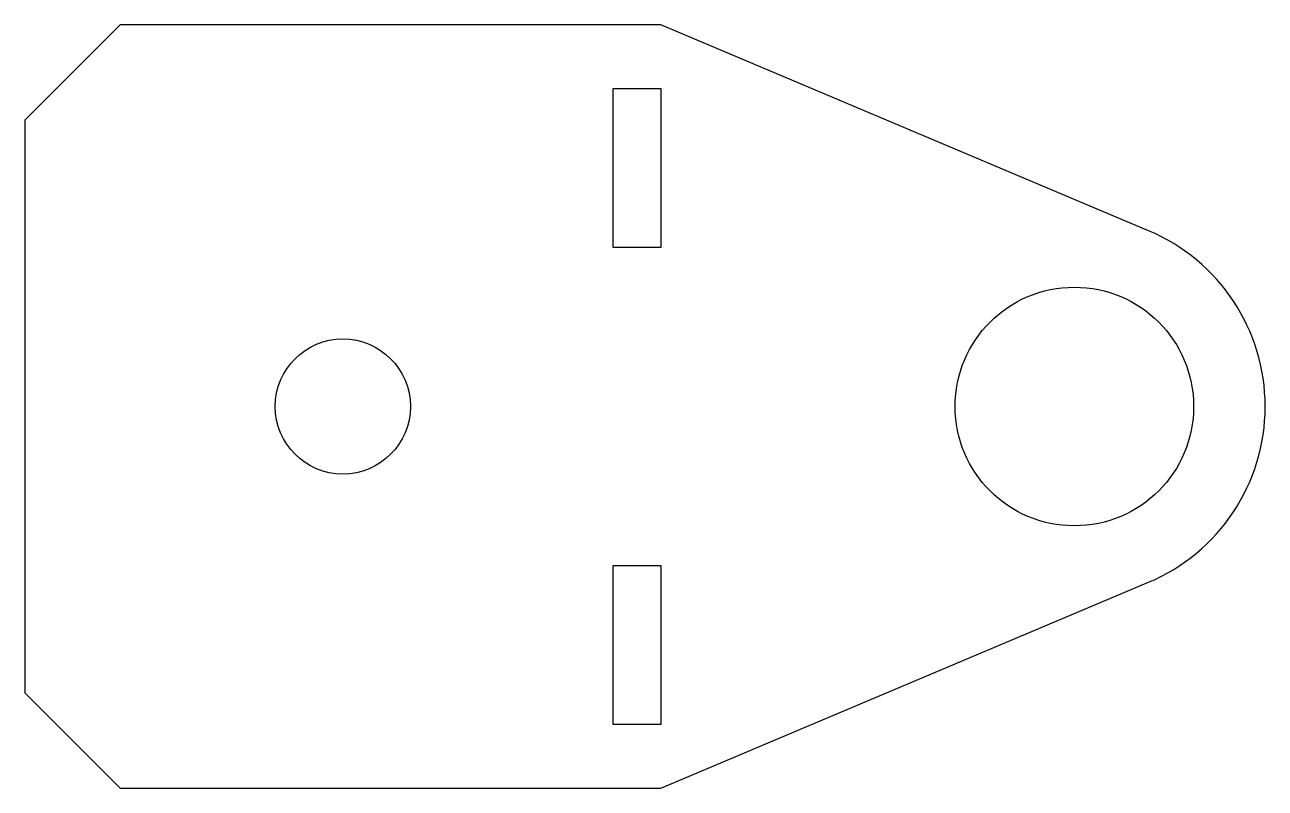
# Model space of a CAD drawing. Header units: millimetres. Extents: x 0 to 78, y -4 to 44.
import ezdxf

# ---------------------------------------------------------------- set-up
doc = ezdxf.new("R2010")
doc.units = ezdxf.units.MM

msp = doc.modelspace()

# ---------------------------------------------------------------- linework, layer by layer
msp.add_lwpolyline([(0, 2), (6, -4), (40, -4), (70.667, 8.945, 0.663331), (70.667, 31.055), (40, 44), (6, 44), (0, 38)], format="xyb", close=True)
for points in [[(37, 30), (37, 40), (40, 40), (40, 30)], [(37, 10), (40, 10), (40, 0), (37, 0)]]:
    msp.add_lwpolyline(points, close=True)
for centre, radius in [((66, 20), 7.5), ((20, 20), 4.25)]:
    msp.add_circle(centre, radius)

doc.saveas('drawing.dxf')
